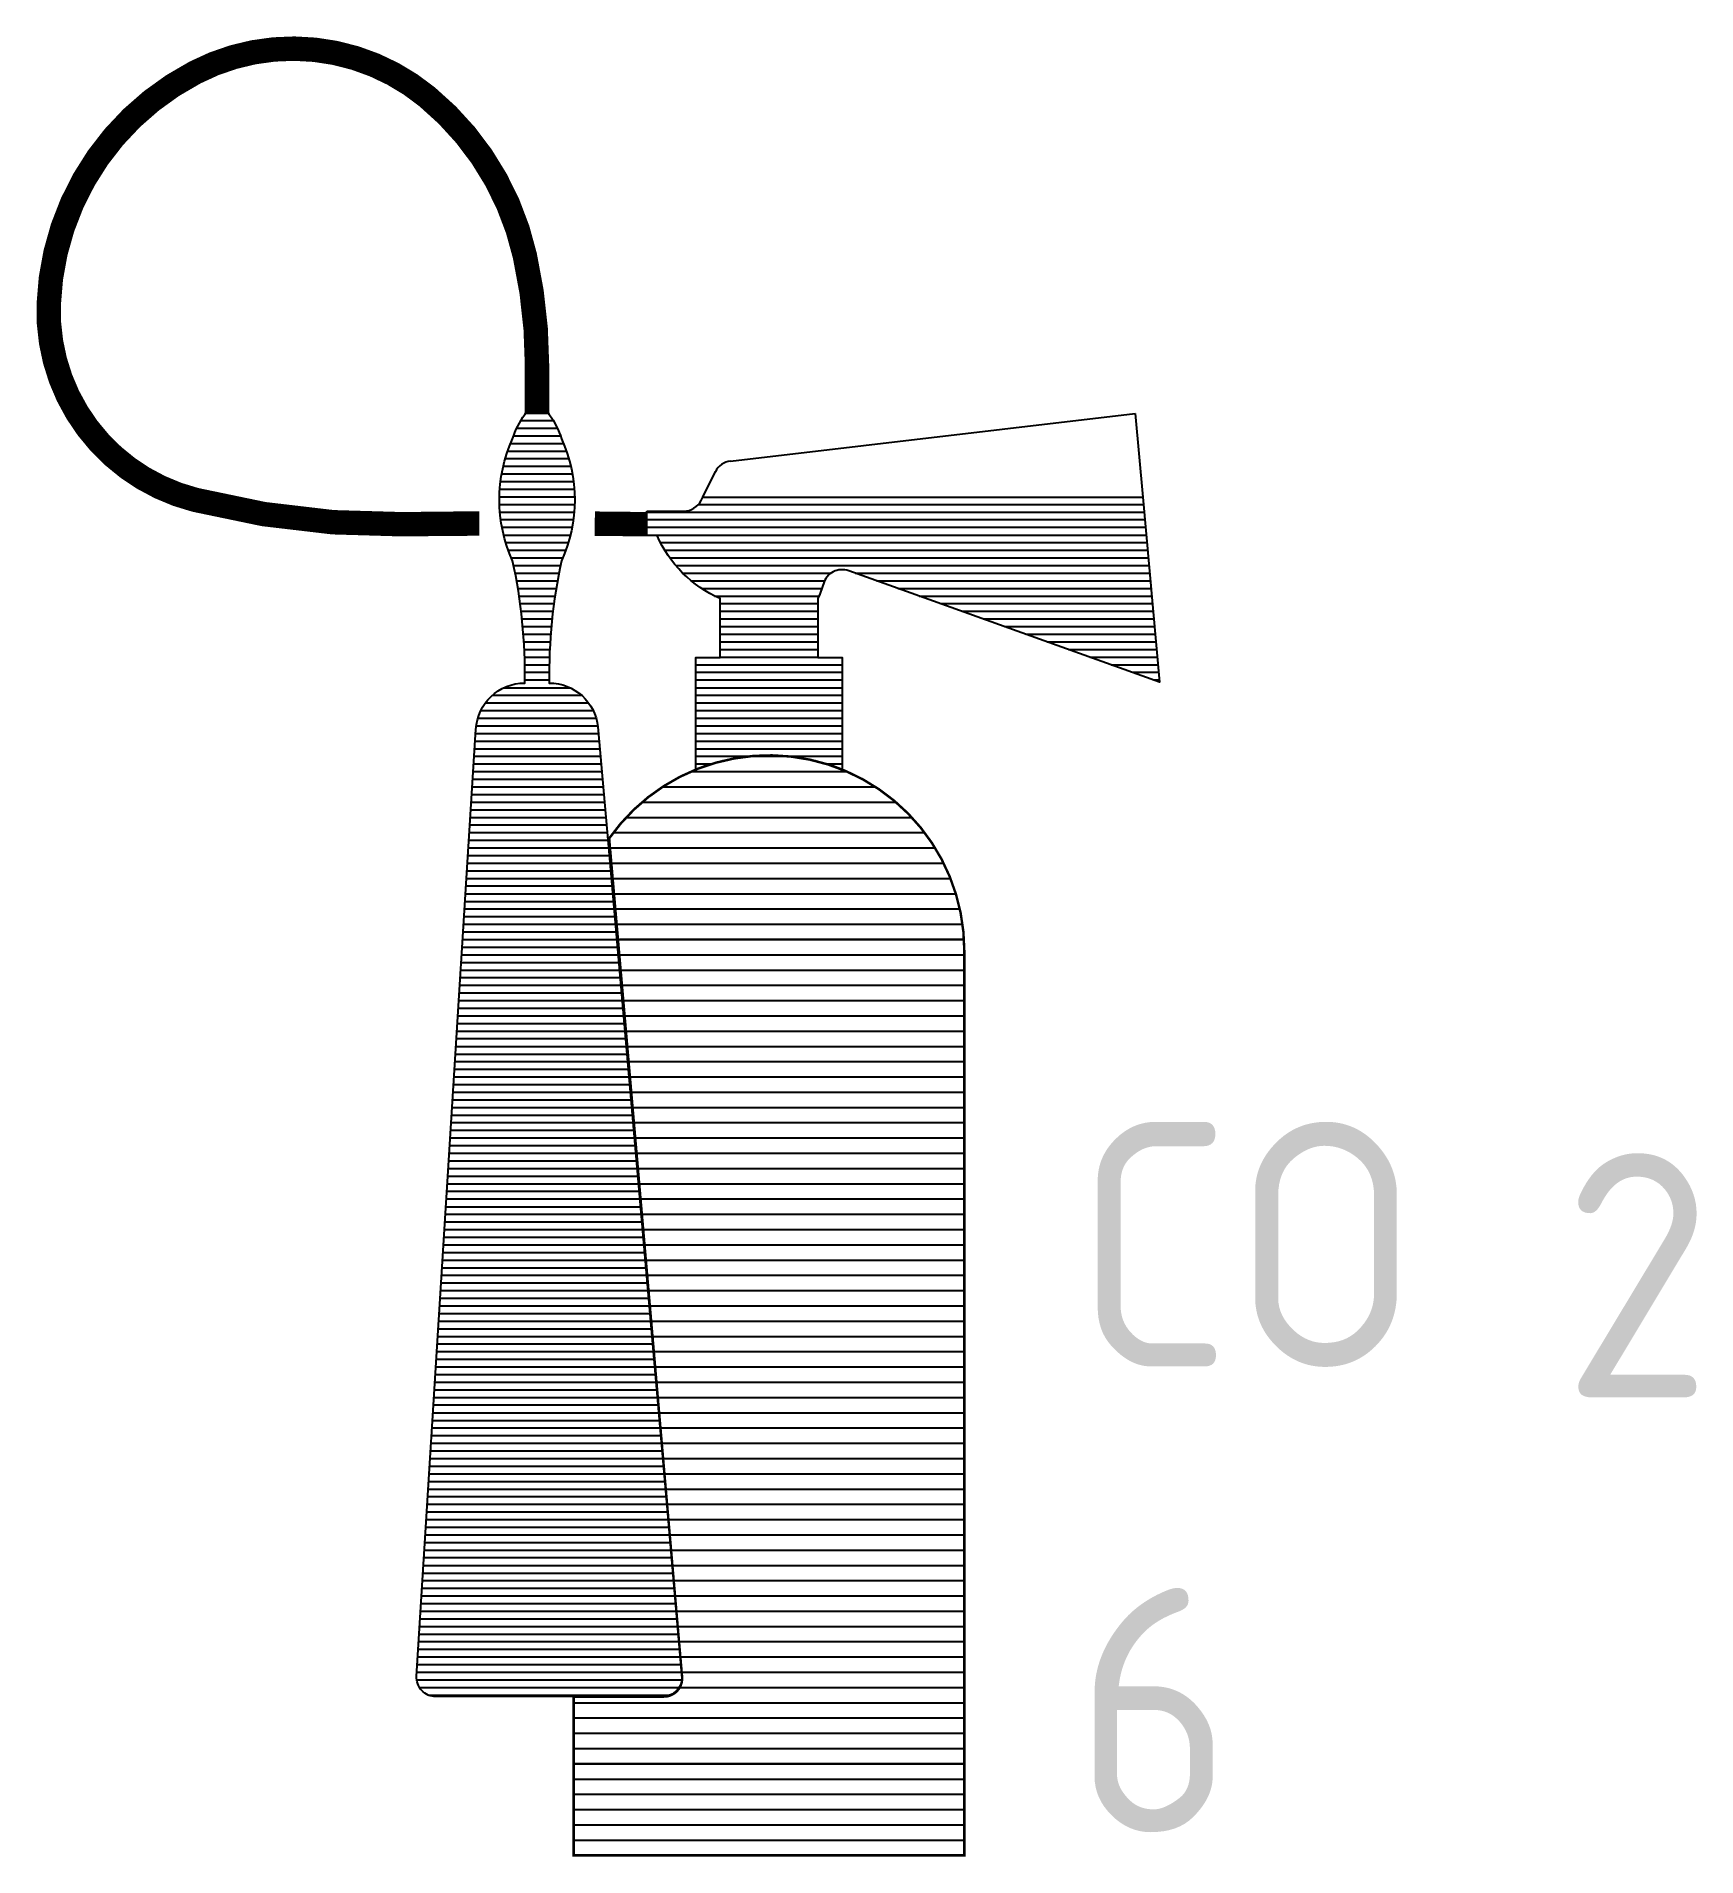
# Model space of a CAD drawing. Extents: x 67 to 80.6, y 36 to 50.9.
import ezdxf

# ---------------------------------------------------------------- set-up
doc = ezdxf.new("R2010")
doc.units = 0
doc.header["$LTSCALE"] = 2
doc.layers.get('0').update_dxf_attribs({"color": 16, "linetype": 'CONTINUOUS'})
for name, color, linetype in [('ROOD', 1, 'CONTINUOUS'), ('TXT', 7, 'CONTINUOUS'), ('VEILIG', 7, 'CONTINUOUS')]:
    doc.layers.add(name, color=color, linetype=linetype)
doc.styles.get("Standard").update_dxf_attribs({"font": 'ISO'})

# ---------------------------------------------------------------- blocks, each defined once
blk = doc.blocks.new('*X')
at = {"color": 0}
for p, q in [((70.967, 47.75), (71.233, 47.75)), ((71.01, 47.812), (71.19, 47.812)), ((70.884, 47.562), (71.316, 47.562)), ((70.908, 47.625), (71.292, 47.625)), ((70.934, 47.688), (71.266, 47.688)), ((70.84, 47.438), (71.36, 47.438)), ((70.86, 47.5), (71.34, 47.5)), ((70.801, 47.25), (71.399, 47.25)), ((70.811, 47.312), (71.389, 47.312)), ((70.823, 47.375), (71.377, 47.375)), ((70.792, 47.125), (71.408, 47.125)), ((70.795, 47.188), (71.405, 47.188)), ((70.792, 47.062), (71.408, 47.062)), ((70.796, 47), (71.404, 47)), ((72, 47), (76.073, 47)), ((72.421, 47.062), (76.068, 47.062)), ((70.803, 46.938), (71.397, 46.938)), ((70.813, 46.875), (71.387, 46.875)), ((70.826, 46.812), (71.374, 46.812)), ((72, 46.938), (76.079, 46.938)), ((72, 46.875), (76.085, 46.875)), ((72, 46.812), (76.091, 46.812)), ((70.843, 46.75), (71.357, 46.75)), ((70.864, 46.688), (71.336, 46.688)), ((72.111, 46.75), (76.096, 46.75)), ((72.146, 46.688), (76.102, 46.688)), ((70.889, 46.625), (71.311, 46.625)), ((70.908, 46.562), (71.292, 46.562)), ((72.188, 46.625), (76.108, 46.625)), ((72.236, 46.562), (76.113, 46.562)), ((70.921, 46.5), (71.279, 46.5)), ((70.932, 46.438), (71.268, 46.438)), ((70.943, 46.375), (71.257, 46.375)), ((72.294, 46.5), (73.508, 46.5)), ((72.363, 46.438), (73.455, 46.438)), ((72.447, 46.375), (73.434, 46.375)), ((73.706, 46.5), (76.119, 46.5)), ((73.881, 46.438), (76.125, 46.438)), ((74.056, 46.375), (76.13, 46.375)), ((70.953, 46.312), (71.247, 46.312)), ((70.962, 46.25), (71.238, 46.25)), ((72.555, 46.312), (73.409, 46.312)), ((72.6, 46.25), (73.4, 46.25)), ((74.231, 46.312), (76.136, 46.312)), ((74.405, 46.25), (76.142, 46.25)), ((70.97, 46.188), (71.23, 46.188)), ((70.977, 46.125), (71.223, 46.125)), ((70.983, 46.062), (71.217, 46.062)), ((72.6, 46.188), (73.4, 46.188)), ((72.6, 46.125), (73.4, 46.125)), ((72.6, 46.062), (73.4, 46.062)), ((74.58, 46.188), (76.147, 46.188)), ((74.755, 46.125), (76.153, 46.125)), ((74.929, 46.062), (76.159, 46.062)), ((70.988, 46), (71.212, 46)), ((70.992, 45.938), (71.208, 45.938)), ((72.6, 46), (73.4, 46)), ((72.6, 45.938), (73.4, 45.938)), ((75.104, 46), (76.164, 46)), ((75.279, 45.938), (76.17, 45.938)), ((70.996, 45.875), (71.204, 45.875)), ((70.998, 45.812), (71.202, 45.812)), ((72.6, 45.875), (73.4, 45.875)), ((72.6, 45.812), (73.4, 45.812)), ((75.454, 45.875), (76.176, 45.875)), ((75.628, 45.812), (76.181, 45.812)), ((71, 45.75), (71.2, 45.75)), ((71, 45.625), (71.2, 45.625)), ((71.001, 45.688), (71.199, 45.688)), ((72.4, 45.75), (73.6, 45.75)), ((72.4, 45.688), (73.6, 45.688)), ((72.4, 45.625), (73.6, 45.625)), ((75.803, 45.75), (76.187, 45.75)), ((75.978, 45.688), (76.193, 45.688)), ((76.152, 45.625), (76.198, 45.625)), ((70.735, 45.5), (71.465, 45.5)), ((70.831, 45.562), (71.369, 45.562)), ((72.4, 45.562), (73.6, 45.562)), ((72.4, 45.5), (73.6, 45.5)), ((70.616, 45.312), (71.584, 45.312)), ((70.64, 45.375), (71.56, 45.375)), ((70.678, 45.438), (71.522, 45.438)), ((72.4, 45.438), (73.6, 45.438)), ((72.4, 45.375), (73.6, 45.375)), ((72.4, 45.312), (73.6, 45.312)), ((70.598, 45.188), (71.603, 45.188)), ((70.603, 45.25), (71.597, 45.25)), ((72.4, 45.25), (73.6, 45.25)), ((72.4, 45.188), (73.6, 45.188)), ((70.591, 45.062), (71.614, 45.062)), ((70.595, 45.125), (71.608, 45.125)), ((72.4, 45.125), (73.6, 45.125)), ((72.4, 45.062), (73.6, 45.062)), ((70.579, 44.875), (71.63, 44.875)), ((70.583, 44.938), (71.625, 44.938)), ((70.587, 45), (71.619, 45)), ((72.361, 44.875), (73.639, 44.875)), ((72.4, 45), (72.84, 45)), ((72.4, 44.938), (72.53, 44.938)), ((72.84, 45), (73.16, 45)), ((73.16, 45), (73.6, 45)), ((73.47, 44.938), (73.6, 44.938)), ((70.571, 44.75), (71.641, 44.75)), ((70.575, 44.812), (71.636, 44.812)), ((72.129, 44.75), (73.871, 44.75)), ((70.563, 44.625), (71.653, 44.625)), ((70.567, 44.688), (71.647, 44.688)), ((71.961, 44.625), (74.039, 44.625)), ((70.551, 44.438), (71.669, 44.438)), ((70.555, 44.5), (71.664, 44.5)), ((70.559, 44.562), (71.658, 44.562)), ((71.831, 44.5), (74.169, 44.5)), ((70.543, 44.312), (71.68, 44.312)), ((70.547, 44.375), (71.675, 44.375)), ((71.725, 44.375), (74.275, 44.375)), ((70.532, 44.125), (71.697, 44.125)), ((70.536, 44.188), (71.691, 44.188)), ((70.539, 44.25), (71.686, 44.25)), ((71.698, 44.25), (74.361, 44.25)), ((71.709, 44.125), (74.43, 44.125)), ((70.524, 44), (71.708, 44)), ((70.528, 44.062), (71.702, 44.062)), ((71.719, 44), (74.486, 44)), ((70.516, 43.875), (71.719, 43.875)), ((70.52, 43.938), (71.714, 43.938)), ((71.73, 43.875), (74.53, 43.875)), ((70.504, 43.688), (71.736, 43.688)), ((70.508, 43.75), (71.73, 43.75)), ((70.512, 43.812), (71.725, 43.812)), ((71.741, 43.75), (74.563, 43.75)), ((70.496, 43.562), (71.747, 43.562)), ((70.5, 43.625), (71.741, 43.625)), ((71.752, 43.625), (74.585, 43.625)), ((70.484, 43.375), (71.763, 43.375)), ((70.488, 43.438), (71.758, 43.438)), ((70.492, 43.5), (71.752, 43.5)), ((71.763, 43.5), (74.597, 43.5)), ((71.774, 43.375), (74.6, 43.375)), ((70.477, 43.25), (71.775, 43.25)), ((70.48, 43.312), (71.769, 43.312)), ((71.785, 43.25), (74.6, 43.25)), ((70.469, 43.125), (71.786, 43.125)), ((70.473, 43.188), (71.78, 43.188)), ((71.795, 43.125), (74.6, 43.125)), ((70.457, 42.938), (71.802, 42.938)), ((70.461, 43), (71.797, 43)), ((70.465, 43.062), (71.791, 43.062)), ((71.806, 43), (74.6, 43)), ((70.449, 42.812), (71.813, 42.812)), ((70.453, 42.875), (71.808, 42.875)), ((71.817, 42.875), (74.6, 42.875)), ((70.441, 42.688), (71.824, 42.688)), ((70.445, 42.75), (71.819, 42.75)), ((71.828, 42.75), (74.6, 42.75)), ((70.429, 42.5), (71.841, 42.5)), ((70.433, 42.562), (71.836, 42.562)), ((70.437, 42.625), (71.83, 42.625)), ((71.839, 42.625), (74.6, 42.625)), ((71.85, 42.5), (74.6, 42.5)), ((70.421, 42.375), (71.852, 42.375)), ((70.425, 42.438), (71.847, 42.438)), ((71.861, 42.375), (74.6, 42.375)), ((70.41, 42.188), (71.869, 42.188)), ((70.414, 42.25), (71.863, 42.25)), ((70.418, 42.312), (71.858, 42.312)), ((71.872, 42.25), (74.6, 42.25)), ((70.402, 42.062), (71.88, 42.062)), ((70.406, 42.125), (71.874, 42.125)), ((71.882, 42.125), (74.6, 42.125)), ((70.394, 41.938), (71.891, 41.938)), ((70.398, 42), (71.885, 42)), ((71.893, 42), (74.6, 42)), ((70.382, 41.75), (71.908, 41.75)), ((70.386, 41.812), (71.902, 41.812)), ((70.39, 41.875), (71.896, 41.875)), ((71.904, 41.875), (74.6, 41.875)), ((71.915, 41.75), (74.6, 41.75)), ((70.374, 41.625), (71.919, 41.625)), ((70.378, 41.688), (71.913, 41.688)), ((71.926, 41.625), (74.6, 41.625)), ((70.362, 41.438), (71.935, 41.438)), ((70.366, 41.5), (71.93, 41.5)), ((70.37, 41.562), (71.924, 41.562)), ((71.937, 41.5), (74.6, 41.5)), ((70.355, 41.312), (71.946, 41.312)), ((70.359, 41.375), (71.941, 41.375)), ((71.948, 41.375), (74.6, 41.375)), ((70.347, 41.188), (71.957, 41.188)), ((70.351, 41.25), (71.952, 41.25)), ((71.959, 41.25), (74.6, 41.25)), ((70.335, 41), (71.974, 41)), ((70.339, 41.062), (71.969, 41.062)), ((70.343, 41.125), (71.963, 41.125)), ((71.969, 41.125), (74.6, 41.125)), ((71.98, 41), (74.6, 41)), ((70.327, 40.875), (71.985, 40.875)), ((70.331, 40.938), (71.98, 40.938)), ((71.991, 40.875), (74.6, 40.875)), ((70.319, 40.75), (71.996, 40.75)), ((70.323, 40.812), (71.991, 40.812)), ((72.002, 40.75), (74.6, 40.75)), ((70.307, 40.562), (72.013, 40.562)), ((70.311, 40.625), (72.007, 40.625)), ((70.315, 40.688), (72.002, 40.688)), ((72.013, 40.625), (74.6, 40.625)), ((70.3, 40.438), (72.024, 40.438)), ((70.303, 40.5), (72.018, 40.5)), ((72.024, 40.5), (74.6, 40.5)), ((70.288, 40.25), (72.041, 40.25)), ((70.292, 40.312), (72.035, 40.312)), ((70.296, 40.375), (72.03, 40.375)), ((72.035, 40.375), (74.6, 40.375)), ((72.046, 40.25), (74.6, 40.25)), ((70.28, 40.125), (72.052, 40.125)), ((70.284, 40.188), (72.046, 40.188)), ((72.056, 40.125), (74.6, 40.125)), ((70.272, 40), (72.063, 40)), ((70.276, 40.062), (72.057, 40.062)), ((72.067, 40), (74.6, 40)), ((70.26, 39.812), (72.079, 39.812)), ((70.264, 39.875), (72.074, 39.875)), ((70.268, 39.938), (72.068, 39.938)), ((72.078, 39.875), (74.6, 39.875)), ((70.252, 39.688), (72.091, 39.688)), ((70.256, 39.75), (72.085, 39.75)), ((72.089, 39.75), (74.6, 39.75)), ((70.241, 39.5), (72.107, 39.5)), ((70.244, 39.562), (72.102, 39.562)), ((70.248, 39.625), (72.096, 39.625)), ((72.1, 39.625), (74.6, 39.625)), ((72.111, 39.5), (74.6, 39.5)), ((70.233, 39.375), (72.118, 39.375)), ((70.237, 39.438), (72.113, 39.438)), ((72.122, 39.375), (74.6, 39.375)), ((70.225, 39.25), (72.129, 39.25)), ((70.229, 39.312), (72.124, 39.312)), ((72.133, 39.25), (74.6, 39.25)), ((70.213, 39.062), (72.146, 39.062)), ((70.217, 39.125), (72.14, 39.125)), ((70.221, 39.188), (72.135, 39.188)), ((72.143, 39.125), (74.6, 39.125)), ((70.205, 38.938), (72.157, 38.938)), ((70.209, 39), (72.152, 39)), ((72.154, 39), (74.6, 39)), ((70.197, 38.812), (72.168, 38.812)), ((70.201, 38.875), (72.163, 38.875)), ((72.165, 38.875), (74.6, 38.875)), ((70.186, 38.625), (72.185, 38.625)), ((70.189, 38.688), (72.179, 38.688)), ((70.193, 38.75), (72.174, 38.75)), ((72.176, 38.75), (74.6, 38.75)), ((72.187, 38.625), (74.6, 38.625)), ((70.178, 38.5), (72.196, 38.5)), ((70.182, 38.562), (72.19, 38.562)), ((72.198, 38.5), (74.6, 38.5)), ((70.166, 38.312), (72.212, 38.312)), ((70.17, 38.375), (72.207, 38.375)), ((70.174, 38.438), (72.201, 38.438)), ((72.209, 38.375), (74.6, 38.375)), ((70.158, 38.188), (72.224, 38.188)), ((70.162, 38.25), (72.218, 38.25)), ((72.22, 38.25), (74.6, 38.25)), ((70.15, 38.062), (72.235, 38.062)), ((70.154, 38.125), (72.229, 38.125)), ((72.23, 38.125), (74.6, 38.125)), ((70.138, 37.875), (72.251, 37.875)), ((70.142, 37.938), (72.246, 37.938)), ((70.146, 38), (72.24, 38)), ((72.241, 38), (74.6, 38)), ((72.252, 37.875), (74.6, 37.875)), ((70.13, 37.75), (72.262, 37.75)), ((70.134, 37.812), (72.257, 37.812)), ((72.263, 37.75), (74.6, 37.75)), ((70.119, 37.562), (72.279, 37.562)), ((70.123, 37.625), (72.273, 37.625)), ((70.127, 37.688), (72.268, 37.688)), ((72.274, 37.625), (74.6, 37.625)), ((70.114, 37.438), (72.286, 37.438)), ((70.115, 37.5), (72.285, 37.5)), ((72.285, 37.5), (74.6, 37.5)), ((70.137, 37.375), (72.263, 37.375)), ((70.211, 37.312), (72.189, 37.312)), ((72.268, 37.375), (74.6, 37.375)), ((71.4, 37.25), (74.6, 37.25)), ((71.4, 37.125), (74.6, 37.125)), ((71.4, 37), (74.6, 37)), ((71.4, 36.875), (74.6, 36.875)), ((71.4, 36.75), (74.6, 36.75)), ((71.4, 36.625), (74.6, 36.625)), ((71.4, 36.5), (74.6, 36.5)), ((71.4, 36.375), (74.6, 36.375)), ((71.4, 36.25), (74.6, 36.25)), ((71.4, 36.125), (74.6, 36.125)), ((71.4, 36), (74.6, 36))]:
    blk.add_line(p, q, dxfattribs=at)

msp = doc.modelspace()

# ---------------------------------------------------------------- linework, layer by layer
at = {"layer": 'VEILIG', "color": 0}
for p, q in [((72.686, 47.418), (76, 47.808)), ((76, 47.808), (76.062, 47.121)), ((72.457, 47.121), (72.561, 47.331))]:
    msp.add_line(p, q, dxfattribs=at)
for points, const_width in [([(71.1, 47.8), (71.1, 48.2, 0.055385), (71, 49.1, 0.166689), (70.2, 50.4, 0.300551), (68.3, 50.6, 0.270542), (67.1, 48.7, 0.352828), (68.3, 47.1, 0.065997), (70, 46.9, -0.002302), (70.627, 46.906, -0.666371)], 0.2), ([(71.573, 46.905, -0.001569), (72, 46.9, -0.666371)], 0.2), ([(71.691, 44.328, -0.732599), (74.6, 43.408), (74.6, 36), (71.4, 36), (71.4, 37.3), (72.139, 37.3, 0.444255), (72.288, 37.465), (71.691, 44.328)], 0.02)]:
    msp.add_lwpolyline(points, format="xyb", dxfattribs=dict(at, const_width=const_width))
for points in [[(71.2, 47.8, -0.078461), (71.3, 47.6, -0.216637), (71.3, 46.6, 0.058232), (71.2, 45.6, -0.385314), (71.598, 45.24), (72.287, 37.476, -0.443716), (72.128, 37.3), (70.272, 37.3, -0.428923), (70.113, 37.468), (70.6, 45.22, -0.399656), (71, 45.6, 0.058232), (70.9, 46.6, -0.216637), (70.9, 47.6, -0.078461), (71, 47.8, -0.514618)], [(72, 47.008), (72.301, 47.008, 0.284079), (72.444, 47.096), (72.457, 47.121), (76.062, 47.121), (76.2, 45.608), (73.653, 46.519, 0.432599), (73.446, 46.413, -0.038855), (73.4, 46.291), (73.4, 45.808), (73.6, 45.808), (73.6, 44.891, 0.194601), (72.4, 44.891), (72.4, 45.808), (72.6, 45.808), (72.6, 46.291, -0.189149), (72.083, 46.808), (72, 46.808), (72, 47.008)]]:
    msp.add_lwpolyline(points, format="xyb", close=True, dxfattribs=at)
at = {"layer": 'VEILIG', "color": 0, "const_width": 0.02}
for points in [[(71.775, 43.5), (74.6, 43.5)], [(71.4, 36.75), (74.6, 36.75)]]:
    msp.add_lwpolyline(points, dxfattribs=at)
at = {"layer": 'VEILIG', "color": 0}
msp.add_arc((72.704, 47.259), 0.16, 96.7098, 153.4349, dxfattribs=at)

# ---------------------------------------------------------------- block references
at = {"layer": 'ROOD', "color": 0}
msp.add_blockref('*X', (0, 0), dxfattribs=at)
at = {"layer": 'VEILIG', "color": 0}
msp.add_blockref('*X', (0, 0), dxfattribs=at)

# ---------------------------------------------------------------- texts
at = {"layer": 'TXT', "color": 0}
for s, p in [('CO', (75.5, 40)), ('2', (79.5, 39.75)), ('6', (75.5, 36.19))]:
    msp.add_text(s, height=2, dxfattribs=at).set_placement(p)

doc.saveas('drawing.dxf')
